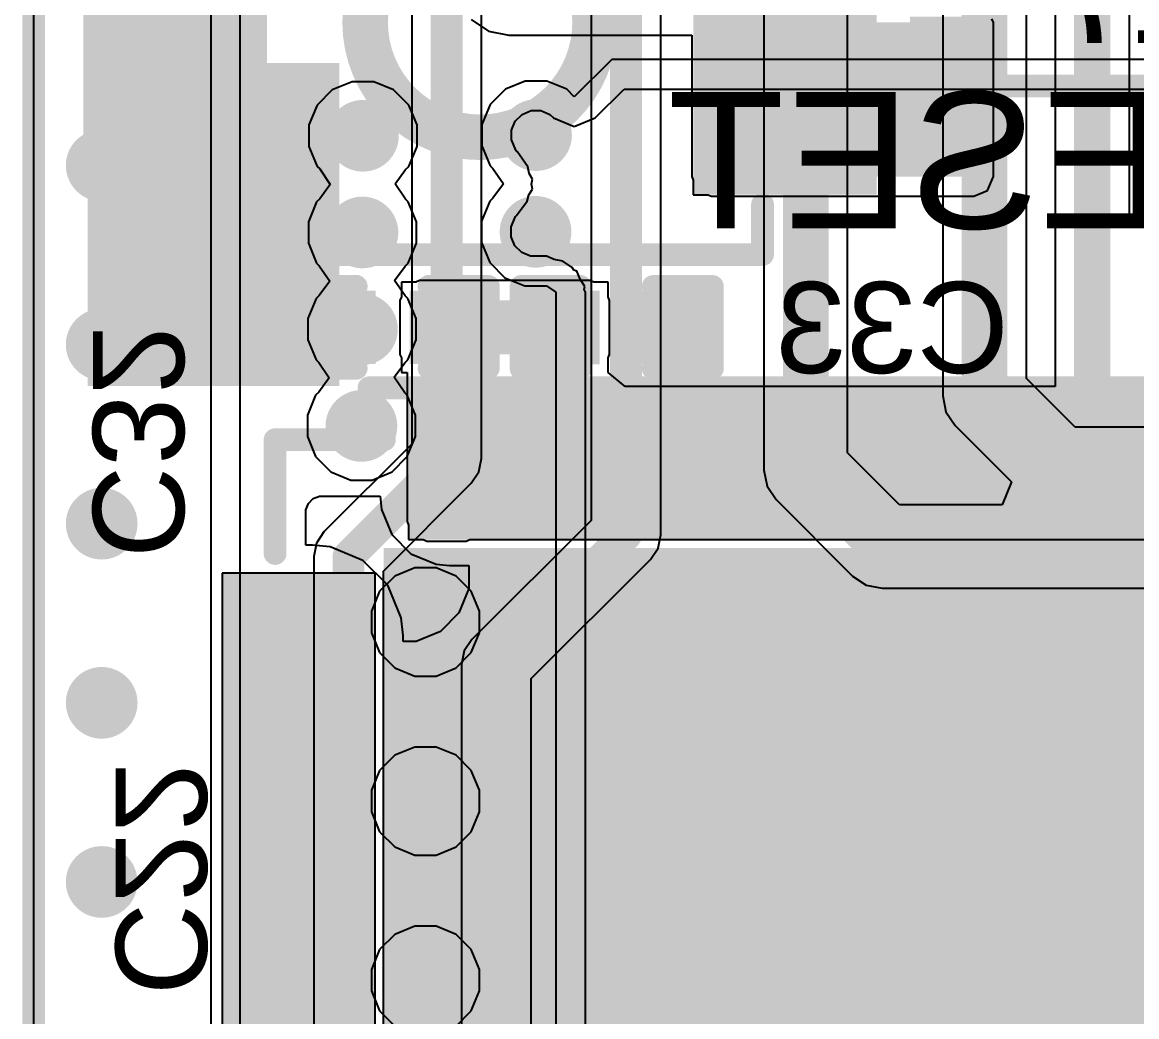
# Model space of a CAD drawing. Header units: millimetres. Extents: x -0.24 to 4.31, y -0.01 to 3.37.
# Drawn here: x -0.0025 to 0.2421, y 0.4996 to 0.718 of the extents above; entities that cross this region are included whole.
import ezdxf

# ---------------------------------------------------------------- set-up
doc = ezdxf.new("R2010")
doc.units = ezdxf.units.MM
doc.header["$MEASUREMENT"] = 0
for name, color, linetype in [('BottomLayer', 5, 'Continuous'), ('BottomOverlay', 54, 'Continuous'), ('BottomPaste', 16, 'Continuous'), ('BottomSolder', 6, 'Continuous'), ('Mechanical2', 216, 'Continuous'), ('MidLayer1', 16, 'Continuous'), ('MidLayer2', 76, 'Continuous'), ('TopLayer', 1, 'Continuous'), ('TopOverlay', 2, 'Continuous'), ('TopPaste', 8, 'Continuous'), ('TopSolder', 216, 'Continuous'), ('ViaHoleLayer', 16, 'Continuous')]:
    doc.layers.add(name, color=color, linetype=linetype)
doc.styles.add('Arial', font='', dxfattribs={"height": 0.2})
doc.styles.get('Arial').set_extended_font_data('Arial')

# ---------------------------------------------------------------- blocks, each defined once
blk = doc.blocks.new('CAP_0201_B_2')
at = {"layer": 'BottomLayer'}
for points in [[(-0.01772, 0.00591), (-0.00591, 0.00591), (-0.00591, -0.00591), (-0.01772, -0.00591)], [(0.00591, 0.00591), (0.01772, 0.00591), (0.01772, -0.00591), (0.00591, -0.00591)]]:
    blk.add_hatch(color=5, dxfattribs=at).paths.add_polyline_path(points)
at = {"layer": 'BottomPaste'}
for points in [[(-0.01772, 0.00591), (-0.00591, 0.00591), (-0.00591, -0.00591), (-0.01772, -0.00591)], [(0.00591, 0.00591), (0.01772, 0.00591), (0.01772, -0.00591), (0.00591, -0.00591)]]:
    blk.add_hatch(color=16, dxfattribs=at).paths.add_polyline_path(points)
at = {"layer": 'BottomSolder'}
for points in [[(-0.01988, 0.00807), (-0.00374, 0.00807), (-0.00374, -0.00807), (-0.01988, -0.00807)], [(0.00374, 0.00807), (0.01988, 0.00807), (0.01988, -0.00807), (0.00374, -0.00807)]]:
    blk.add_hatch(color=6, dxfattribs=at).paths.add_polyline_path(points)
at = {"layer": 'BottomOverlay', "const_width": 0.005}
for points in [[(-0.021, 0.009), (-0.021, -0.009)], [(-0.008, 0.009), (-0.021, 0.009)], [(0.021, 0.009), (0.008, 0.009)], [(0.021, 0.009), (0.021, -0.009)], [(-0.008, -0.009), (-0.021, -0.009)], [(0.021, -0.009), (0.008, -0.009)]]:
    blk.add_lwpolyline(points, dxfattribs=at)
at = {"layer": 'BottomOverlay', "const_width": 0.0025}
for points in [[(-0.02225, 0.009, 1), (-0.01975, 0.009, 1)], [(-0.02225, 0.009, 1), (-0.01975, 0.009, 1)], [(-0.00925, 0.009, 1), (-0.00675, 0.009, 1)], [(0.00675, 0.009, 1), (0.00925, 0.009, 1)], [(0.01975, 0.009, 1), (0.02225, 0.009, 1)], [(0.01975, 0.009, 1), (0.02225, 0.009, 1)], [(-0.02225, -0.009, 1), (-0.01975, -0.009, 1)], [(-0.02225, -0.009, 1), (-0.01975, -0.009, 1)], [(-0.00925, -0.009, 1), (-0.00675, -0.009, 1)], [(0.00675, -0.009, 1), (0.00925, -0.009, 1)], [(0.01975, -0.009, 1), (0.02225, -0.009, 1)], [(0.01975, -0.009, 1), (0.02225, -0.009, 1)]]:
    blk.add_lwpolyline(points, format="xyb", close=True, dxfattribs=at)
blk = doc.blocks.new('CAP_0201_B_5')
at = {"layer": 'BottomLayer'}
for points in [[(-0.01772, 0.00591), (-0.00591, 0.00591), (-0.00591, -0.00591), (-0.01772, -0.00591)], [(0.00591, 0.00591), (0.01772, 0.00591), (0.01772, -0.00591), (0.00591, -0.00591)]]:
    blk.add_hatch(color=5, dxfattribs=at).paths.add_polyline_path(points)
at = {"layer": 'BottomPaste'}
for points in [[(-0.01772, 0.00591), (-0.00591, 0.00591), (-0.00591, -0.00591), (-0.01772, -0.00591)], [(0.00591, 0.00591), (0.01772, 0.00591), (0.01772, -0.00591), (0.00591, -0.00591)]]:
    blk.add_hatch(color=16, dxfattribs=at).paths.add_polyline_path(points)
at = {"layer": 'BottomSolder'}
for points in [[(-0.01988, 0.00807), (-0.00374, 0.00807), (-0.00374, -0.00807), (-0.01988, -0.00807)], [(0.00374, 0.00807), (0.01988, 0.00807), (0.01988, -0.00807), (0.00374, -0.00807)]]:
    blk.add_hatch(color=6, dxfattribs=at).paths.add_polyline_path(points)
at = {"layer": 'BottomOverlay', "const_width": 0.005}
for points in [[(-0.021, 0.009), (-0.008, 0.009)], [(-0.021, -0.009), (-0.021, 0.009)], [(0.008, 0.009), (0.021, 0.009)], [(0.021, -0.009), (0.021, 0.009)], [(-0.021, -0.009), (-0.008, -0.009)], [(0.008, -0.009), (0.021, -0.009)]]:
    blk.add_lwpolyline(points, dxfattribs=at)
at = {"layer": 'BottomOverlay', "const_width": 0.0025}
for points in [[(-0.02225, 0.009, 1), (-0.01975, 0.009, 1)], [(-0.02225, 0.009, 1), (-0.01975, 0.009, 1)], [(-0.00925, 0.009, 1), (-0.00675, 0.009, 1)], [(0.00675, 0.009, 1), (0.00925, 0.009, 1)], [(0.01975, 0.009, 1), (0.02225, 0.009, 1)], [(0.01975, 0.009, 1), (0.02225, 0.009, 1)], [(-0.02225, -0.009, 1), (-0.01975, -0.009, 1)], [(-0.02225, -0.009, 1), (-0.01975, -0.009, 1)], [(-0.00925, -0.009, 1), (-0.00675, -0.009, 1)], [(0.00675, -0.009, 1), (0.00925, -0.009, 1)], [(0.01975, -0.009, 1), (0.02225, -0.009, 1)], [(0.01975, -0.009, 1), (0.02225, -0.009, 1)]]:
    blk.add_lwpolyline(points, format="xyb", close=True, dxfattribs=at)
blk = doc.blocks.new('QFNWB_56__7_7__B_33')
at = {"layer": 'BottomLayer'}
for points in [[(0.01929, 0.12205), (0.01929, 0.14764), (0.02795, 0.14764), (0.02795, 0.12205)], [(0.03504, 0.12205), (0.03504, 0.14764), (0.0437, 0.14764), (0.0437, 0.12205)], [(0.05079, 0.12205), (0.05079, 0.14764), (0.05945, 0.14764), (0.05945, 0.12205)], [(0.06654, 0.12205), (0.06654, 0.14764), (0.0752, 0.14764), (0.0752, 0.12205)], [(0.08228, 0.12205), (0.08228, 0.14764), (0.09094, 0.14764), (0.09094, 0.12205)], [(0.09803, 0.12205), (0.09803, 0.14764), (0.10669, 0.14764), (0.10669, 0.12205)], [(0.1122, 0.1122), (0.1122, -0.1122), (-0.1122, -0.1122), (-0.1122, 0.1122)], [(0.12205, 0.10669), (0.14764, 0.10669), (0.14764, 0.09803), (0.12205, 0.09803)], [(0.12205, 0.09094), (0.14764, 0.09094), (0.14764, 0.08228), (0.12205, 0.08228)], [(0.12205, 0.0752), (0.14764, 0.0752), (0.14764, 0.06654), (0.12205, 0.06654)], [(0.12205, 0.05945), (0.14764, 0.05945), (0.14764, 0.05079), (0.12205, 0.05079)], [(0.12205, 0.0437), (0.14764, 0.0437), (0.14764, 0.03504), (0.12205, 0.03504)], [(0.12205, 0.02795), (0.14764, 0.02795), (0.14764, 0.01929), (0.12205, 0.01929)], [(0.12205, 0.0122), (0.14764, 0.0122), (0.14764, 0.00354), (0.12205, 0.00354)], [(0.12205, -0.00354), (0.14764, -0.00354), (0.14764, -0.0122), (0.12205, -0.0122)], [(0.12205, -0.01929), (0.14764, -0.01929), (0.14764, -0.02795), (0.12205, -0.02795)], [(0.12205, -0.03504), (0.14764, -0.03504), (0.14764, -0.0437), (0.12205, -0.0437)]]:
    blk.add_hatch(color=5, dxfattribs=at).paths.add_polyline_path(points)
at = {"layer": 'BottomPaste'}
for points in [[(0.01929, 0.12205), (0.01929, 0.14764), (0.02795, 0.14764), (0.02795, 0.12205)], [(0.03504, 0.12205), (0.03504, 0.14764), (0.0437, 0.14764), (0.0437, 0.12205)], [(0.05079, 0.12205), (0.05079, 0.14764), (0.05945, 0.14764), (0.05945, 0.12205)], [(0.06654, 0.12205), (0.06654, 0.14764), (0.0752, 0.14764), (0.0752, 0.12205)], [(0.08228, 0.12205), (0.08228, 0.14764), (0.09094, 0.14764), (0.09094, 0.12205)], [(0.09803, 0.12205), (0.09803, 0.14764), (0.10669, 0.14764), (0.10669, 0.12205)], [(0.1122, 0.1122), (0.1122, -0.1122), (-0.1122, -0.1122), (-0.1122, 0.1122)], [(0.12205, 0.10669), (0.14764, 0.10669), (0.14764, 0.09803), (0.12205, 0.09803)], [(0.12205, 0.09094), (0.14764, 0.09094), (0.14764, 0.08228), (0.12205, 0.08228)], [(0.12205, 0.0752), (0.14764, 0.0752), (0.14764, 0.06654), (0.12205, 0.06654)], [(0.12205, 0.05945), (0.14764, 0.05945), (0.14764, 0.05079), (0.12205, 0.05079)], [(0.12205, 0.0437), (0.14764, 0.0437), (0.14764, 0.03504), (0.12205, 0.03504)], [(0.12205, 0.02795), (0.14764, 0.02795), (0.14764, 0.01929), (0.12205, 0.01929)], [(0.12205, 0.0122), (0.14764, 0.0122), (0.14764, 0.00354), (0.12205, 0.00354)], [(0.12205, -0.00354), (0.14764, -0.00354), (0.14764, -0.0122), (0.12205, -0.0122)], [(0.12205, -0.01929), (0.14764, -0.01929), (0.14764, -0.02795), (0.12205, -0.02795)], [(0.12205, -0.03504), (0.14764, -0.03504), (0.14764, -0.0437), (0.12205, -0.0437)]]:
    blk.add_hatch(color=16, dxfattribs=at).paths.add_polyline_path(points)
at = {"layer": 'BottomSolder'}
for points in [[(-0.00046, 0.11805), (-0.00046, 0.15164), (0.0162, 0.15164), (0.0162, 0.11805)], [(0.01529, 0.11805), (0.01529, 0.15164), (0.03195, 0.15164), (0.03195, 0.11805)], [(0.03104, 0.11805), (0.03104, 0.15164), (0.0477, 0.15164), (0.0477, 0.11805)], [(0.04679, 0.11805), (0.04679, 0.15164), (0.06345, 0.15164), (0.06345, 0.11805)], [(0.06254, 0.11805), (0.06254, 0.15164), (0.0792, 0.15164), (0.0792, 0.11805)], [(0.07828, 0.11805), (0.07828, 0.15164), (0.09494, 0.15164), (0.09494, 0.11805)], [(0.09403, 0.11805), (0.09403, 0.15164), (0.11069, 0.15164), (0.11069, 0.11805)], [(0.1162, 0.1162), (0.1162, -0.1162), (-0.1162, -0.1162), (-0.1162, 0.1162)], [(0.11805, 0.11069), (0.15164, 0.11069), (0.15164, 0.09403), (0.11805, 0.09403)], [(0.11805, 0.09494), (0.15164, 0.09494), (0.15164, 0.07828), (0.11805, 0.07828)], [(0.11805, 0.0792), (0.15164, 0.0792), (0.15164, 0.06254), (0.11805, 0.06254)], [(0.11805, 0.06345), (0.15164, 0.06345), (0.15164, 0.04679), (0.11805, 0.04679)], [(0.11805, 0.0477), (0.15164, 0.0477), (0.15164, 0.03104), (0.11805, 0.03104)], [(0.11805, 0.03195), (0.15164, 0.03195), (0.15164, 0.01529), (0.11805, 0.01529)], [(0.11805, 0.0162), (0.15164, 0.0162), (0.15164, -0.00046), (0.11805, -0.00046)], [(0.11805, 0.00046), (0.15164, 0.00046), (0.15164, -0.0162), (0.11805, -0.0162)], [(0.11805, -0.01529), (0.15164, -0.01529), (0.15164, -0.03195), (0.11805, -0.03195)], [(0.11805, -0.03104), (0.15164, -0.03104), (0.15164, -0.0477), (0.11805, -0.0477)], [(0.11805, -0.04679), (0.15164, -0.04679), (0.15164, -0.06345), (0.11805, -0.06345)]]:
    blk.add_hatch(color=6, dxfattribs=at).paths.add_polyline_path(points)
at = {"layer": 'BottomOverlay', "const_width": 0.005}
for points in [[(0.115, 0.14), (0.14, 0.14)], [(0.14, 0.14), (0.14, 0.116)]]:
    blk.add_lwpolyline(points, dxfattribs=at)
at = {"layer": 'BottomOverlay', "const_width": 0.0025}
for points in [[(0.11375, 0.14, 1), (0.11625, 0.14, 1)], [(0.13875, 0.14, 1), (0.14125, 0.14, 1)], [(0.13875, 0.14, 1), (0.14125, 0.14, 1)], [(0.13875, 0.116, 1), (0.14125, 0.116, 1)]]:
    blk.add_lwpolyline(points, format="xyb", close=True, dxfattribs=at)
blk = doc.blocks.new('B3U_1000P_B_43')
at = {"layer": 'BottomLayer'}
for points in [[(-0.08307, 0.03386), (-0.05079, 0.03386), (-0.05079, -0.03386), (-0.08307, -0.03386)], [(0.05079, 0.03386), (0.08307, 0.03386), (0.08307, -0.03386), (0.05079, -0.03386)]]:
    blk.add_hatch(color=5, dxfattribs=at).paths.add_polyline_path(points)
at = {"layer": 'BottomPaste'}
for points in [[(-0.08307, 0.03386), (-0.05079, 0.03386), (-0.05079, -0.03386), (-0.08307, -0.03386)], [(0.05079, 0.03386), (0.08307, 0.03386), (0.08307, -0.03386), (0.05079, -0.03386)]]:
    blk.add_hatch(color=16, dxfattribs=at).paths.add_polyline_path(points)
at = {"layer": 'BottomSolder'}
for points in [[(-0.08707, 0.03786), (-0.04679, 0.03786), (-0.04679, -0.03786), (-0.08707, -0.03786)], [(0.04679, 0.03786), (0.08707, 0.03786), (0.08707, -0.03786), (0.04679, -0.03786)]]:
    blk.add_hatch(color=6, dxfattribs=at).paths.add_polyline_path(points)
at = {"layer": 'BottomOverlay', "const_width": 0.005}
for points in [[(-0.062, 0.051), (0.062, 0.051)], [(-0.062, 0.04), (-0.062, 0.051)], [(0.062, 0.04), (0.062, 0.051)], [(-0.062, -0.051), (-0.062, -0.04)], [(0.062, -0.051), (0.062, -0.04)], [(-0.062, -0.051), (0.062, -0.051)]]:
    blk.add_lwpolyline(points, dxfattribs=at)
at = {"layer": 'BottomOverlay'}
for points, const_width in [([(-0.06325, 0.051, 1), (-0.06075, 0.051, 1)], 0.0025), ([(-0.06325, 0.051, 1), (-0.06075, 0.051, 1)], 0.0025), ([(0.06075, 0.051, 1), (0.06325, 0.051, 1)], 0.0025), ([(0.06075, 0.051, 1), (0.06325, 0.051, 1)], 0.0025), ([(-0.06325, 0.04, 1), (-0.06075, 0.04, 1)], 0.0025), ([(0.06075, 0.04, 1), (0.06325, 0.04, 1)], 0.0025), ([(0.02524, 0, 1), (-0.02524, 0, 1)], 0.01), ([(-0.02774, 0, 1), (-0.02274, 0, 1)], 0.005), ([(0.02274, 0, 1), (0.02774, 0, 1)], 0.005), ([(-0.06325, -0.04, 1), (-0.06075, -0.04, 1)], 0.0025), ([(0.06075, -0.04, 1), (0.06325, -0.04, 1)], 0.0025), ([(-0.06325, -0.051, 1), (-0.06075, -0.051, 1)], 0.0025), ([(-0.06325, -0.051, 1), (-0.06075, -0.051, 1)], 0.0025), ([(0.06075, -0.051, 1), (0.06325, -0.051, 1)], 0.0025), ([(0.06075, -0.051, 1), (0.06325, -0.051, 1)], 0.0025)]:
    blk.add_lwpolyline(points, format="xyb", close=True, dxfattribs=dict(at, const_width=const_width))
blk = doc.blocks.new('V________T______60')
at = {"layer": 'TopLayer'}
blk.add_hatch(color=1, dxfattribs=at).paths.add_polyline_path([(0.12598, 0.0812), (0.17323, 0.0812), (0.17323, 0.01821), (0.12598, 0.01821)])
at = {"layer": 'TopPaste'}
blk.add_hatch(color=8, dxfattribs=at).paths.add_polyline_path([(0.12598, 0.0812), (0.17323, 0.0812), (0.17323, 0.01821), (0.12598, 0.01821)])
at = {"layer": 'TopSolder'}
blk.add_hatch(color=216, dxfattribs=at).paths.add_polyline_path([(0.12198, 0.0852), (0.17723, 0.0852), (0.17723, 0.01421), (0.12198, 0.01421)])
at = {"layer": 'TopOverlay', "const_width": 0.005}
blk.add_lwpolyline([(0.11544, 0.08556), (-0.11356, 0.08556)], dxfattribs=at)
at = {"layer": 'TopOverlay', "const_width": 0.0025}
blk.add_lwpolyline([(0.11419, 0.08556, 1), (0.11669, 0.08556, 1)], format="xyb", close=True, dxfattribs=at)
blk = doc.blocks.new('CAP_0201_B_68')
at = {"layer": 'BottomLayer'}
for points in [[(-0.01772, 0.00591), (-0.00591, 0.00591), (-0.00591, -0.00591), (-0.01772, -0.00591)], [(0.00591, 0.00591), (0.01772, 0.00591), (0.01772, -0.00591), (0.00591, -0.00591)]]:
    blk.add_hatch(color=5, dxfattribs=at).paths.add_polyline_path(points)
at = {"layer": 'BottomPaste'}
for points in [[(-0.01772, 0.00591), (-0.00591, 0.00591), (-0.00591, -0.00591), (-0.01772, -0.00591)], [(0.00591, 0.00591), (0.01772, 0.00591), (0.01772, -0.00591), (0.00591, -0.00591)]]:
    blk.add_hatch(color=16, dxfattribs=at).paths.add_polyline_path(points)
at = {"layer": 'BottomSolder'}
for points in [[(-0.01988, 0.00807), (-0.00374, 0.00807), (-0.00374, -0.00807), (-0.01988, -0.00807)], [(0.00374, 0.00807), (0.01988, 0.00807), (0.01988, -0.00807), (0.00374, -0.00807)]]:
    blk.add_hatch(color=6, dxfattribs=at).paths.add_polyline_path(points)
at = {"layer": 'BottomOverlay', "const_width": 0.005}
for points in [[(-0.008, 0.009), (-0.021, 0.009)], [(-0.021, -0.009), (-0.021, 0.009)], [(0.021, 0.009), (0.008, 0.009)], [(0.021, -0.009), (0.021, 0.009)], [(-0.008, -0.009), (-0.021, -0.009)], [(0.021, -0.009), (0.008, -0.009)]]:
    blk.add_lwpolyline(points, dxfattribs=at)
at = {"layer": 'BottomOverlay', "const_width": 0.0025}
for points in [[(-0.02225, 0.009, 1), (-0.01975, 0.009, 1)], [(-0.02225, 0.009, 1), (-0.01975, 0.009, 1)], [(-0.00925, 0.009, 1), (-0.00675, 0.009, 1)], [(0.00675, 0.009, 1), (0.00925, 0.009, 1)], [(0.01975, 0.009, 1), (0.02225, 0.009, 1)], [(0.01975, 0.009, 1), (0.02225, 0.009, 1)], [(-0.02225, -0.009, 1), (-0.01975, -0.009, 1)], [(-0.02225, -0.009, 1), (-0.01975, -0.009, 1)], [(-0.00925, -0.009, 1), (-0.00675, -0.009, 1)], [(0.00675, -0.009, 1), (0.00925, -0.009, 1)], [(0.01975, -0.009, 1), (0.02225, -0.009, 1)], [(0.01975, -0.009, 1), (0.02225, -0.009, 1)]]:
    blk.add_lwpolyline(points, format="xyb", close=True, dxfattribs=at)

msp = doc.modelspace()

# ---------------------------------------------------------------- hatches: boundary and pattern name
at = {"layer": 'BottomLayer'}
for points in [[(0.14879, 0.68414), (0.20635, 0.68414), (0.20635, 0.718), (0.14879, 0.718)], [(0.08471, 0.64509), (0.12209, 0.64509), (0.12209, 0.65695), (0.08471, 0.65695)], [(0.08631, 0.60841), (0.09497, 0.60841), (0.09497, 0.65695), (0.08631, 0.65695)]]:
    msp.add_hatch(color=5, dxfattribs=at).paths.add_polyline_path(points)
h = msp.add_hatch(color=5, dxfattribs=at)
edge = h.paths.add_edge_path()
edge.add_arc((0.07228, 0.69309), 0.00787, 0, 360)
h = msp.add_hatch(color=5, dxfattribs=at)
edge = h.paths.add_edge_path()
edge.add_arc((0.11028, 0.69324), 0.00787, 0, 360)
h = msp.add_hatch(color=5, dxfattribs=at)
edge = h.paths.add_edge_path()
edge.add_arc((0.01493, 0.68657), 0.00787, 0, 360)
h = msp.add_hatch(color=5, dxfattribs=at)
edge = h.paths.add_edge_path()
edge.add_arc((0.07217, 0.67186), 0.00787, 0, 360)
h = msp.add_hatch(color=5, dxfattribs=at)
edge = h.paths.add_edge_path()
edge.add_arc((0.11017, 0.672), 0.00787, 0, 360)
h = msp.add_hatch(color=5, dxfattribs=at)
edge = h.paths.add_edge_path()
edge.add_arc((0.07206, 0.65062), 0.00787, 0, 360)
h = msp.add_hatch(color=5, dxfattribs=at)
edge = h.paths.add_edge_path()
edge.add_arc((0.01493, 0.64724), 0.00787, 0, 360)
h = msp.add_hatch(color=5, dxfattribs=at)
edge = h.paths.add_edge_path()
edge.add_arc((0.07195, 0.62938), 0.00787, 0, 360)
h = msp.add_hatch(color=5, dxfattribs=at)
edge = h.paths.add_edge_path()
edge.add_arc((0.01493, 0.60791), 0.00787, 0, 360)
h = msp.add_hatch(color=5, dxfattribs=at)
edge = h.paths.add_edge_path()
edge.add_arc((0.086, 0.58633), 0.00787, 0, 360)
h = msp.add_hatch(color=5, dxfattribs=at)
edge = h.paths.add_edge_path()
edge.add_arc((0.01493, 0.56857), 0.00787, 0, 360)
h = msp.add_hatch(color=5, dxfattribs=at)
edge = h.paths.add_edge_path()
edge.add_arc((0.086, 0.547), 0.00787, 0, 360)
h = msp.add_hatch(color=5, dxfattribs=at)
edge = h.paths.add_edge_path()
edge.add_arc((0.13473, 0.547), 0.00787, 0, 360)
h = msp.add_hatch(color=5, dxfattribs=at)
edge = h.paths.add_edge_path()
edge.add_arc((0.17446, 0.547), 0.00787, 0, 360)
h = msp.add_hatch(color=5, dxfattribs=at)
edge = h.paths.add_edge_path()
edge.add_arc((0.21419, 0.547), 0.00787, 0, 360)
h = msp.add_hatch(color=5, dxfattribs=at)
edge = h.paths.add_edge_path()
edge.add_arc((0.01493, 0.52924), 0.00787, 0, 360)
h = msp.add_hatch(color=5, dxfattribs=at)
edge = h.paths.add_edge_path()
edge.add_arc((0.086, 0.50767), 0.00787, 0, 360)
h = msp.add_hatch(color=5, dxfattribs=at)
edge = h.paths.add_edge_path()
edge.add_arc((0.13473, 0.50767), 0.00787, 0, 360)
h = msp.add_hatch(color=5, dxfattribs=at)
edge = h.paths.add_edge_path()
edge.add_arc((0.17446, 0.50767), 0.00787, 0, 360)
h = msp.add_hatch(color=5, dxfattribs=at)
edge = h.paths.add_edge_path()
edge.add_arc((0.21419, 0.50767), 0.00787, 0, 360)
at = {"layer": 'MidLayer1'}
h = msp.add_hatch(color=16, dxfattribs=at)
edge = h.paths.add_edge_path()
edge.add_arc((0.07228, 0.69309), 0.00787, 0, 360)
h = msp.add_hatch(color=16, dxfattribs=at)
edge = h.paths.add_edge_path()
edge.add_arc((0.11028, 0.69324), 0.00787, 0, 360)
h = msp.add_hatch(color=16, dxfattribs=at)
edge = h.paths.add_edge_path()
edge.add_arc((0.01493, 0.68657), 0.00787, 0, 360)
h = msp.add_hatch(color=16, dxfattribs=at)
edge = h.paths.add_edge_path()
edge.add_arc((0.07217, 0.67186), 0.00787, 0, 360)
h = msp.add_hatch(color=16, dxfattribs=at)
edge = h.paths.add_edge_path()
edge.add_arc((0.11017, 0.672), 0.00787, 0, 360)
h = msp.add_hatch(color=16, dxfattribs=at)
edge = h.paths.add_edge_path()
edge.add_arc((0.07206, 0.65062), 0.00787, 0, 360)
h = msp.add_hatch(color=16, dxfattribs=at)
edge = h.paths.add_edge_path()
edge.add_arc((0.01493, 0.64724), 0.00787, 0, 360)
h = msp.add_hatch(color=16, dxfattribs=at)
edge = h.paths.add_edge_path()
edge.add_arc((0.07195, 0.62938), 0.00787, 0, 360)
h = msp.add_hatch(color=16, dxfattribs=at)
edge = h.paths.add_edge_path()
edge.add_arc((0.01493, 0.60791), 0.00787, 0, 360)
h = msp.add_hatch(color=16, dxfattribs=at)
edge = h.paths.add_edge_path()
edge.add_arc((0.086, 0.58633), 0.00787, 0, 360)
h = msp.add_hatch(color=16, dxfattribs=at)
edge = h.paths.add_edge_path()
edge.add_arc((0.01493, 0.56857), 0.00787, 0, 360)
h = msp.add_hatch(color=16, dxfattribs=at)
edge = h.paths.add_edge_path()
edge.add_arc((0.086, 0.547), 0.00787, 0, 360)
h = msp.add_hatch(color=16, dxfattribs=at)
edge = h.paths.add_edge_path()
edge.add_arc((0.13473, 0.547), 0.00787, 0, 360)
h = msp.add_hatch(color=16, dxfattribs=at)
edge = h.paths.add_edge_path()
edge.add_arc((0.17446, 0.547), 0.00787, 0, 360)
h = msp.add_hatch(color=16, dxfattribs=at)
edge = h.paths.add_edge_path()
edge.add_arc((0.21419, 0.547), 0.00787, 0, 360)
h = msp.add_hatch(color=16, dxfattribs=at)
edge = h.paths.add_edge_path()
edge.add_arc((0.01493, 0.52924), 0.00787, 0, 360)
h = msp.add_hatch(color=16, dxfattribs=at)
edge = h.paths.add_edge_path()
edge.add_arc((0.086, 0.50767), 0.00787, 0, 360)
h = msp.add_hatch(color=16, dxfattribs=at)
edge = h.paths.add_edge_path()
edge.add_arc((0.13473, 0.50767), 0.00787, 0, 360)
h = msp.add_hatch(color=16, dxfattribs=at)
edge = h.paths.add_edge_path()
edge.add_arc((0.17446, 0.50767), 0.00787, 0, 360)
h = msp.add_hatch(color=16, dxfattribs=at)
edge = h.paths.add_edge_path()
edge.add_arc((0.21419, 0.50767), 0.00787, 0, 360)
at = {"layer": 'MidLayer2'}
h = msp.add_hatch(color=76, dxfattribs=at)
edge = h.paths.add_edge_path()
edge.add_arc((0.07228, 0.69309), 0.00787, 0, 360)
h = msp.add_hatch(color=76, dxfattribs=at)
edge = h.paths.add_edge_path()
edge.add_arc((0.11028, 0.69324), 0.00787, 0, 360)
h = msp.add_hatch(color=76, dxfattribs=at)
edge = h.paths.add_edge_path()
edge.add_arc((0.01493, 0.68657), 0.00787, 0, 360)
h = msp.add_hatch(color=76, dxfattribs=at)
edge = h.paths.add_edge_path()
edge.add_arc((0.07217, 0.67186), 0.00787, 0, 360)
h = msp.add_hatch(color=76, dxfattribs=at)
edge = h.paths.add_edge_path()
edge.add_arc((0.11017, 0.672), 0.00787, 0, 360)
h = msp.add_hatch(color=76, dxfattribs=at)
edge = h.paths.add_edge_path()
edge.add_arc((0.07206, 0.65062), 0.00787, 0, 360)
h = msp.add_hatch(color=76, dxfattribs=at)
edge = h.paths.add_edge_path()
edge.add_arc((0.01493, 0.64724), 0.00787, 0, 360)
h = msp.add_hatch(color=76, dxfattribs=at)
edge = h.paths.add_edge_path()
edge.add_arc((0.07195, 0.62938), 0.00787, 0, 360)
h = msp.add_hatch(color=76, dxfattribs=at)
edge = h.paths.add_edge_path()
edge.add_arc((0.01493, 0.60791), 0.00787, 0, 360)
h = msp.add_hatch(color=76, dxfattribs=at)
edge = h.paths.add_edge_path()
edge.add_arc((0.086, 0.58633), 0.00787, 0, 360)
h = msp.add_hatch(color=76, dxfattribs=at)
edge = h.paths.add_edge_path()
edge.add_arc((0.01493, 0.56857), 0.00787, 0, 360)
h = msp.add_hatch(color=76, dxfattribs=at)
edge = h.paths.add_edge_path()
edge.add_arc((0.086, 0.547), 0.00787, 0, 360)
h = msp.add_hatch(color=76, dxfattribs=at)
edge = h.paths.add_edge_path()
edge.add_arc((0.13473, 0.547), 0.00787, 0, 360)
h = msp.add_hatch(color=76, dxfattribs=at)
edge = h.paths.add_edge_path()
edge.add_arc((0.17446, 0.547), 0.00787, 0, 360)
h = msp.add_hatch(color=76, dxfattribs=at)
edge = h.paths.add_edge_path()
edge.add_arc((0.21419, 0.547), 0.00787, 0, 360)
h = msp.add_hatch(color=76, dxfattribs=at)
edge = h.paths.add_edge_path()
edge.add_arc((0.01493, 0.52924), 0.00787, 0, 360)
h = msp.add_hatch(color=76, dxfattribs=at)
edge = h.paths.add_edge_path()
edge.add_arc((0.086, 0.50767), 0.00787, 0, 360)
h = msp.add_hatch(color=76, dxfattribs=at)
edge = h.paths.add_edge_path()
edge.add_arc((0.13473, 0.50767), 0.00787, 0, 360)
h = msp.add_hatch(color=76, dxfattribs=at)
edge = h.paths.add_edge_path()
edge.add_arc((0.17446, 0.50767), 0.00787, 0, 360)
h = msp.add_hatch(color=76, dxfattribs=at)
edge = h.paths.add_edge_path()
edge.add_arc((0.21419, 0.50767), 0.00787, 0, 360)
at = {"layer": 'TopLayer'}
h = msp.add_hatch(color=1, dxfattribs=at)
edge = h.paths.add_edge_path()
edge.add_arc((0.07228, 0.69309), 0.00787, 0, 360)
h = msp.add_hatch(color=1, dxfattribs=at)
edge = h.paths.add_edge_path()
edge.add_arc((0.11028, 0.69324), 0.00787, 0, 360)
h = msp.add_hatch(color=1, dxfattribs=at)
edge = h.paths.add_edge_path()
edge.add_arc((0.01493, 0.68657), 0.00787, 0, 360)
h = msp.add_hatch(color=1, dxfattribs=at)
edge = h.paths.add_edge_path()
edge.add_arc((0.07217, 0.67186), 0.00787, 0, 360)
h = msp.add_hatch(color=1, dxfattribs=at)
edge = h.paths.add_edge_path()
edge.add_arc((0.11017, 0.672), 0.00787, 0, 360)
h = msp.add_hatch(color=1, dxfattribs=at)
edge = h.paths.add_edge_path()
edge.add_arc((0.07206, 0.65062), 0.00787, 0, 360)
h = msp.add_hatch(color=1, dxfattribs=at)
edge = h.paths.add_edge_path()
edge.add_arc((0.01493, 0.64724), 0.00787, 0, 360)
h = msp.add_hatch(color=1, dxfattribs=at)
edge = h.paths.add_edge_path()
edge.add_arc((0.07195, 0.62938), 0.00787, 0, 360)
h = msp.add_hatch(color=1, dxfattribs=at)
edge = h.paths.add_edge_path()
edge.add_arc((0.01493, 0.60791), 0.00787, 0, 360)
h = msp.add_hatch(color=1, dxfattribs=at)
edge = h.paths.add_edge_path()
edge.add_arc((0.086, 0.58633), 0.00787, 0, 360)
h = msp.add_hatch(color=1, dxfattribs=at)
edge = h.paths.add_edge_path()
edge.add_arc((0.01493, 0.56857), 0.00787, 0, 360)
msp.add_hatch(color=1, dxfattribs=at).paths.add_polyline_path([(0.119, 0.413), (0.269, 0.413), (0.269, 0.563), (0.119, 0.563)])
h = msp.add_hatch(color=1, dxfattribs=at)
edge = h.paths.add_edge_path()
edge.add_arc((0.086, 0.547), 0.00787, 0, 360)
h = msp.add_hatch(color=1, dxfattribs=at)
edge = h.paths.add_edge_path()
edge.add_arc((0.13473, 0.547), 0.00787, 0, 360)
h = msp.add_hatch(color=1, dxfattribs=at)
edge = h.paths.add_edge_path()
edge.add_arc((0.17446, 0.547), 0.00787, 0, 360)
h = msp.add_hatch(color=1, dxfattribs=at)
edge = h.paths.add_edge_path()
edge.add_arc((0.21419, 0.547), 0.00787, 0, 360)
h = msp.add_hatch(color=1, dxfattribs=at)
edge = h.paths.add_edge_path()
edge.add_arc((0.01493, 0.52924), 0.00787, 0, 360)
h = msp.add_hatch(color=1, dxfattribs=at)
edge = h.paths.add_edge_path()
edge.add_arc((0.086, 0.50767), 0.00787, 0, 360)
h = msp.add_hatch(color=1, dxfattribs=at)
edge = h.paths.add_edge_path()
edge.add_arc((0.13473, 0.50767), 0.00787, 0, 360)
h = msp.add_hatch(color=1, dxfattribs=at)
edge = h.paths.add_edge_path()
edge.add_arc((0.17446, 0.50767), 0.00787, 0, 360)
h = msp.add_hatch(color=1, dxfattribs=at)
edge = h.paths.add_edge_path()
edge.add_arc((0.21419, 0.50767), 0.00787, 0, 360)
at = {"layer": 'ViaHoleLayer'}
h = msp.add_hatch(color=16, dxfattribs=at)
edge = h.paths.add_edge_path()
edge.add_arc((0.07228, 0.69309), 0.00394, 0, 360)
h = msp.add_hatch(color=16, dxfattribs=at)
edge = h.paths.add_edge_path()
edge.add_arc((0.11028, 0.69324), 0.00394, 0, 360)
h = msp.add_hatch(color=16, dxfattribs=at)
edge = h.paths.add_edge_path()
edge.add_arc((0.01493, 0.68657), 0.00394, 0, 360)
h = msp.add_hatch(color=16, dxfattribs=at)
edge = h.paths.add_edge_path()
edge.add_arc((0.07217, 0.67186), 0.00394, 0, 360)
h = msp.add_hatch(color=16, dxfattribs=at)
edge = h.paths.add_edge_path()
edge.add_arc((0.11017, 0.672), 0.00394, 0, 360)
h = msp.add_hatch(color=16, dxfattribs=at)
edge = h.paths.add_edge_path()
edge.add_arc((0.07206, 0.65062), 0.00394, 0, 360)
h = msp.add_hatch(color=16, dxfattribs=at)
edge = h.paths.add_edge_path()
edge.add_arc((0.01493, 0.64724), 0.00394, 0, 360)
h = msp.add_hatch(color=16, dxfattribs=at)
edge = h.paths.add_edge_path()
edge.add_arc((0.07195, 0.62938), 0.00394, 0, 360)
h = msp.add_hatch(color=16, dxfattribs=at)
edge = h.paths.add_edge_path()
edge.add_arc((0.01493, 0.60791), 0.00394, 0, 360)
h = msp.add_hatch(color=16, dxfattribs=at)
edge = h.paths.add_edge_path()
edge.add_arc((0.086, 0.58633), 0.00394, 0, 360)
h = msp.add_hatch(color=16, dxfattribs=at)
edge = h.paths.add_edge_path()
edge.add_arc((0.01493, 0.56857), 0.00394, 0, 360)
h = msp.add_hatch(color=16, dxfattribs=at)
edge = h.paths.add_edge_path()
edge.add_arc((0.086, 0.547), 0.00394, 0, 360)
h = msp.add_hatch(color=16, dxfattribs=at)
edge = h.paths.add_edge_path()
edge.add_arc((0.13473, 0.547), 0.00394, 0, 360)
h = msp.add_hatch(color=16, dxfattribs=at)
edge = h.paths.add_edge_path()
edge.add_arc((0.17446, 0.547), 0.00394, 0, 360)
h = msp.add_hatch(color=16, dxfattribs=at)
edge = h.paths.add_edge_path()
edge.add_arc((0.21419, 0.547), 0.00394, 0, 360)
h = msp.add_hatch(color=16, dxfattribs=at)
edge = h.paths.add_edge_path()
edge.add_arc((0.01493, 0.52924), 0.00394, 0, 360)
h = msp.add_hatch(color=16, dxfattribs=at)
edge = h.paths.add_edge_path()
edge.add_arc((0.086, 0.50767), 0.00394, 0, 360)
h = msp.add_hatch(color=16, dxfattribs=at)
edge = h.paths.add_edge_path()
edge.add_arc((0.13473, 0.50767), 0.00394, 0, 360)
h = msp.add_hatch(color=16, dxfattribs=at)
edge = h.paths.add_edge_path()
edge.add_arc((0.17446, 0.50767), 0.00394, 0, 360)
h = msp.add_hatch(color=16, dxfattribs=at)
edge = h.paths.add_edge_path()
edge.add_arc((0.21419, 0.50767), 0.00394, 0, 360)

# ---------------------------------------------------------------- linework, layer by layer
at = {"layer": 'BottomLayer'}
for p, q in [((0, 0.201), (0, 0.89628)), ((0.24053, 0.67552), (0.24053, 0.77623)), ((0.22421, 0.77285), (0.22421, 0.638)), ((0.09603, 0.71861), (0.09983, 0.71607)), ((0.21068, 0.718), (0.21035, 0.7188)), ((0.21068, 0.68414), (0.21068, 0.718)), ((0.09983, 0.71607), (0.10432, 0.71518)), ((0.10432, 0.71518), (0.14446, 0.71518)), ((0.14446, 0.71518), (0.14446, 0.68414)), ((0.14446, 0.68414), (0.14479, 0.68335)), ((0.14479, 0.68335), (0.14479, 0.68014)), ((0.20942, 0.68108), (0.21068, 0.68414)), ((0.14479, 0.68014), (0.14799, 0.68014)), ((0.14799, 0.68014), (0.14879, 0.67981)), ((0.20635, 0.67981), (0.20942, 0.68108)), ((0.14879, 0.67981), (0.20635, 0.67981)), ((0.24553, 0.67345), (0.24053, 0.67552)), ((0.08391, 0.66095), (0.08071, 0.66095)), ((0.08071, 0.66095), (0.08071, 0.65775)), ((0.08471, 0.66128), (0.08391, 0.66095)), ((0.12209, 0.66128), (0.08471, 0.66128)), ((0.123, 0.66091), (0.12209, 0.66128)), ((0.12609, 0.66091), (0.123, 0.66091)), ((0.12609, 0.65775), (0.12609, 0.66091)), ((0.08071, 0.65775), (0.08038, 0.65695)), ((0.08038, 0.65695), (0.08038, 0.64509)), ((0.12642, 0.65695), (0.12609, 0.65775)), ((0.12642, 0.64509), (0.12642, 0.65695)), ((0.08038, 0.64509), (0.08071, 0.6443)), ((0.08071, 0.6443), (0.08071, 0.64114)), ((0.12609, 0.6443), (0.12642, 0.64509)), ((0.12609, 0.64109), (0.12609, 0.6443)), ((0.08071, 0.64114), (0.08198, 0.64114)), ((0.08198, 0.64114), (0.08198, 0.60841)), ((0.12981, 0.638), (0.12609, 0.64109)), ((0.22421, 0.638), (0.12981, 0.638)), ((0.05975, 0.61097), (0.06033, 0.61235)), ((0.06033, 0.61235), (0.06139, 0.61341)), ((0.06139, 0.61341), (0.06277, 0.61398)), ((0.06277, 0.61398), (0.06352, 0.61398)), ((0.06352, 0.61398), (0.06352, 0.61398)), ((0.06352, 0.61398), (0.07603, 0.61398)), ((0.07603, 0.61398), (0.07632, 0.611)), ((0.05975, 0.61022), (0.05975, 0.61097)), ((0.05975, 0.6032), (0.05975, 0.61022)), ((0.07632, 0.611), (0.0786, 0.6055)), ((0.08198, 0.60841), (0.08231, 0.60761)), ((0.08231, 0.60761), (0.08231, 0.60441)), ((0.0786, 0.6055), (0.08281, 0.60129)), ((0.08231, 0.60441), (0.08551, 0.60441)), ((0.08551, 0.60441), (0.08631, 0.60408)), ((0.09497, 0.60408), (0.09577, 0.60441)), ((0.09577, 0.60441), (0.30369, 0.60441)), ((0.06124, 0.6032), (0.05975, 0.6032)), ((0.06511, 0.60282), (0.06124, 0.6032)), ((0.06124, 0.6032), (0.06124, 0.6032)), ((0.07226, 0.59986), (0.06511, 0.60282)), ((0.08631, 0.60408), (0.09497, 0.60408)), ((0.07774, 0.59438), (0.07226, 0.59986)), ((0.08281, 0.60129), (0.08832, 0.59901)), ((0.07495, 0.59706), (0.04136, 0.59706)), ((0.04136, 0.59706), (0.04136, 0.56465)), ((0.07495, 0.5489), (0.07495, 0.59706)), ((0.08832, 0.59901), (0.0913, 0.59871)), ((0.0913, 0.59871), (0.0913, 0.59871)), ((0.0913, 0.59871), (0.09556, 0.59871)), ((0.09556, 0.59871), (0.09556, 0.59654)), ((0.09556, 0.59654), (0.09556, 0.59366)), ((0.0807, 0.58723), (0.07774, 0.59438)), ((0.09556, 0.59366), (0.09335, 0.58834)), ((0.08108, 0.58336), (0.0807, 0.58723)), ((0.09335, 0.58834), (0.08928, 0.58427)), ((0.08108, 0.58206), (0.08108, 0.58336)), ((0.08928, 0.58427), (0.08396, 0.58206)), ((0.08396, 0.58206), (0.08108, 0.58206)), ((0.08108, 0.58206), (0.08108, 0.58206)), ((0.04136, 0.56465), (0.04136, 0.5174)), ((0.07495, 0.50165), (0.07495, 0.5489)), ((0.04136, 0.5174), (0.04136, 0.47659)), ((0.07495, 0.46787), (0.07495, 0.50165))]:
    msp.add_line(p, q, dxfattribs=at)
at = {"layer": 'BottomLayer', "const_width": 0.008}
for points in [[(0.23237, 0.62121), (0.23237, 0.77623)], [(0.1074, 0.57196), (0.11877, 0.57196)]]:
    msp.add_lwpolyline(points, dxfattribs=at)
at = {"layer": 'BottomLayer', "const_width": 0.004}
for points in [[(0.23037, 0.62121, 1), (0.23437, 0.62121, 1)], [(0.1054, 0.57196, 1), (0.1094, 0.57196, 1)], [(0.11677, 0.57196, 1), (0.12077, 0.57196, 1)]]:
    msp.add_lwpolyline(points, format="xyb", close=True, dxfattribs=at)
at = {"layer": 'BottomOverlay', "const_width": 0.005}
for points in [[(0.21091, 0.70404), (0.26872, 0.70404)], [(0.04143, 0.64596), (0.0572, 0.64596)]]:
    msp.add_lwpolyline(points, dxfattribs=at)
at = {"layer": 'BottomOverlay', "const_width": 0.0025}
for points in [[(0.20966, 0.70404, 1), (0.21216, 0.70404, 1)], [(0.04018, 0.64596, 1), (0.04268, 0.64596, 1)], [(0.05595, 0.64596, 1), (0.05845, 0.64596, 1)]]:
    msp.add_lwpolyline(points, format="xyb", close=True, dxfattribs=at)
at = {"layer": 'Mechanical2', "const_width": 0.005}
msp.add_lwpolyline([(0, -0.00398), (0, 1.37398)], dxfattribs=at)
at = {"layer": 'MidLayer1'}
for p, q in [((0, 0.201), (0, 1.04622)), ((0.03887, 0.92), (0.03887, 0.4612)), ((0.04536, 0.37141), (0.04536, 0.92)), ((0.1269, 0.70985), (0.11868, 0.70164)), ((0.31325, 0.70985), (0.1269, 0.70985)), ((0.06992, 0.70497), (0.06555, 0.70316)), ((0.07464, 0.70497), (0.06992, 0.70497)), ((0.07901, 0.70316), (0.07464, 0.70497)), ((0.10792, 0.70511), (0.10356, 0.70331)), ((0.11265, 0.70511), (0.10792, 0.70511)), ((0.11701, 0.70331), (0.11265, 0.70511)), ((0.06555, 0.70316), (0.06221, 0.69982)), ((0.08235, 0.69982), (0.07901, 0.70316)), ((0.10356, 0.70331), (0.10022, 0.69996)), ((0.11868, 0.70164), (0.11701, 0.70331)), ((0.12327, 0.69704), (0.12959, 0.70336)), ((0.12959, 0.70336), (0.31056, 0.70336)), ((0.06221, 0.69982), (0.06041, 0.69546)), ((0.08415, 0.69546), (0.08235, 0.69982)), ((0.10022, 0.69996), (0.09841, 0.6956)), ((0.10572, 0.69629), (0.10724, 0.6978)), ((0.10724, 0.6978), (0.10921, 0.69862)), ((0.10921, 0.69862), (0.11135, 0.69862)), ((0.11135, 0.69862), (0.11333, 0.6978)), ((0.11333, 0.6978), (0.11409, 0.69704)), ((0.06041, 0.69546), (0.06041, 0.69073)), ((0.08415, 0.69073), (0.08415, 0.69546)), ((0.09841, 0.6956), (0.09841, 0.69088)), ((0.1049, 0.69431), (0.10572, 0.69629)), ((0.11409, 0.69704), (0.11865, 0.69515)), ((0.11865, 0.69515), (0.11868, 0.69514)), ((0.11868, 0.69514), (0.12327, 0.69704)), ((0.12327, 0.69704), (0.12327, 0.69704)), ((0.1049, 0.69217), (0.1049, 0.69431)), ((0.06041, 0.69073), (0.06221, 0.68637)), ((0.08235, 0.68637), (0.08415, 0.69073)), ((0.09841, 0.69088), (0.10022, 0.68651)), ((0.10589, 0.68978), (0.1049, 0.69217)), ((0.10614, 0.68962), (0.10589, 0.68978)), ((0.10846, 0.68624), (0.10614, 0.68962)), ((0.06221, 0.68637), (0.06279, 0.6858)), ((0.06279, 0.6858), (0.0651, 0.68242)), ((0.07935, 0.68253), (0.08166, 0.68569)), ((0.08166, 0.68569), (0.08235, 0.68637)), ((0.10022, 0.68651), (0.10079, 0.68594)), ((0.10079, 0.68594), (0.10311, 0.68256)), ((0.10877, 0.6848), (0.10846, 0.68624)), ((0.10311, 0.68256), (0.10079, 0.67941)), ((0.10953, 0.68354), (0.10877, 0.6848)), ((0.10926, 0.68246), (0.10953, 0.68354)), ((0.0651, 0.68242), (0.06279, 0.67926)), ((0.08166, 0.67915), (0.07935, 0.68253)), ((0.10834, 0.67871), (0.10869, 0.68014)), ((0.10869, 0.68014), (0.10949, 0.68137)), ((0.10949, 0.68137), (0.10926, 0.68246)), ((0.0621, 0.67858), (0.0603, 0.67422)), ((0.06279, 0.67926), (0.0621, 0.67858)), ((0.08224, 0.67858), (0.08166, 0.67915)), ((0.08404, 0.67422), (0.08224, 0.67858)), ((0.10011, 0.67873), (0.0983, 0.67436)), ((0.10079, 0.67941), (0.10011, 0.67873)), ((0.10602, 0.67556), (0.10834, 0.67871)), ((0.10479, 0.67307), (0.10576, 0.6754)), ((0.10576, 0.6754), (0.10602, 0.67556)), ((0.0603, 0.67422), (0.0603, 0.66949)), ((0.08404, 0.66949), (0.08404, 0.67422)), ((0.0983, 0.67436), (0.0983, 0.66964)), ((0.10479, 0.67093), (0.10479, 0.67307)), ((0.10561, 0.66895), (0.10479, 0.67093)), ((0.0603, 0.66949), (0.0621, 0.66513)), ((0.08224, 0.66513), (0.08404, 0.66949)), ((0.0983, 0.66964), (0.10011, 0.66527)), ((0.10713, 0.66744), (0.10561, 0.66895)), ((0.1091, 0.66662), (0.10713, 0.66744)), ((0.11254, 0.66662), (0.1091, 0.66662)), ((0.11429, 0.6659), (0.11254, 0.66662)), ((0.11614, 0.66553), (0.11429, 0.6659)), ((0.11823, 0.66413), (0.11614, 0.66553)), ((0.0621, 0.66513), (0.06268, 0.66456)), ((0.06268, 0.66456), (0.065, 0.66118)), ((0.07924, 0.66129), (0.08156, 0.66445)), ((0.08156, 0.66445), (0.08224, 0.66513)), ((0.10011, 0.66527), (0.10345, 0.66193)), ((0.1186, 0.66358), (0.11823, 0.66413)), ((0.11921, 0.66333), (0.1186, 0.66358)), ((0.11994, 0.66158), (0.11921, 0.66333)), ((0.065, 0.66118), (0.06268, 0.65802)), ((0.08156, 0.65792), (0.07924, 0.66129)), ((0.10345, 0.66193), (0.10781, 0.66013)), ((0.12099, 0.66), (0.11994, 0.66158)), ((0.10781, 0.66013), (0.11254, 0.66013)), ((0.11254, 0.66013), (0.11462, 0.65873)), ((0.11462, 0.65873), (0.11462, 0.35859)), ((0.12086, 0.65935), (0.12099, 0.66)), ((0.12111, 0.65873), (0.12086, 0.65935)), ((0.12111, 0.35859), (0.12111, 0.65873)), ((0.062, 0.65734), (0.06019, 0.65298)), ((0.06268, 0.65802), (0.062, 0.65734)), ((0.08213, 0.65734), (0.08156, 0.65792)), ((0.08394, 0.65298), (0.08213, 0.65734)), ((0.06019, 0.65298), (0.06019, 0.64825)), ((0.08394, 0.64825), (0.08394, 0.65298)), ((0.06019, 0.64825), (0.062, 0.64389)), ((0.08213, 0.64389), (0.08394, 0.64825)), ((0.062, 0.64389), (0.06257, 0.64332)), ((0.08145, 0.64321), (0.08213, 0.64389)), ((0.06257, 0.64332), (0.06489, 0.63994)), ((0.07913, 0.64006), (0.08145, 0.64321)), ((0.06489, 0.63994), (0.06257, 0.63679)), ((0.08145, 0.63668), (0.07913, 0.64006)), ((0.06189, 0.6361), (0.06008, 0.63174)), ((0.06257, 0.63679), (0.06189, 0.6361)), ((0.08202, 0.6361), (0.08145, 0.63668)), ((0.08383, 0.63174), (0.08202, 0.6361)), ((0.06008, 0.63174), (0.06008, 0.62702)), ((0.08383, 0.62702), (0.08383, 0.63174)), ((0.06008, 0.62702), (0.06189, 0.62265)), ((0.08202, 0.62265), (0.08383, 0.62702)), ((0.06189, 0.62265), (0.06523, 0.61931)), ((0.07868, 0.61931), (0.08202, 0.62265)), ((0.06523, 0.61931), (0.06959, 0.6175)), ((0.07431, 0.6175), (0.07868, 0.61931)), ((0.06959, 0.6175), (0.07431, 0.6175)), ((0.08364, 0.59821), (0.07927, 0.5964)), ((0.08836, 0.59821), (0.08364, 0.59821)), ((0.09273, 0.5964), (0.08836, 0.59821)), ((0.07927, 0.5964), (0.07593, 0.59306)), ((0.09607, 0.59306), (0.09273, 0.5964)), ((0.07593, 0.59306), (0.07413, 0.5887)), ((0.09787, 0.5887), (0.09607, 0.59306)), ((0.07413, 0.5887), (0.07413, 0.58397)), ((0.09787, 0.58397), (0.09787, 0.5887)), ((0.07413, 0.58397), (0.07593, 0.57961)), ((0.09607, 0.57961), (0.09787, 0.58397)), ((0.07593, 0.57961), (0.07927, 0.57627)), ((0.09273, 0.57627), (0.09607, 0.57961)), ((0.07927, 0.57627), (0.08364, 0.57446)), ((0.08836, 0.57446), (0.09273, 0.57627)), ((0.08364, 0.57446), (0.08836, 0.57446)), ((0.08364, 0.55887), (0.07927, 0.55707)), ((0.08836, 0.55887), (0.08364, 0.55887)), ((0.09273, 0.55707), (0.08836, 0.55887)), ((0.07927, 0.55707), (0.07593, 0.55373)), ((0.09607, 0.55373), (0.09273, 0.55707)), ((0.07593, 0.55373), (0.07413, 0.54936)), ((0.09787, 0.54936), (0.09607, 0.55373)), ((0.07413, 0.54936), (0.07413, 0.54464)), ((0.09787, 0.54464), (0.09787, 0.54936)), ((0.07413, 0.54464), (0.07593, 0.54027)), ((0.09607, 0.54027), (0.09787, 0.54464)), ((0.07593, 0.54027), (0.07927, 0.53693)), ((0.09273, 0.53693), (0.09607, 0.54027)), ((0.07927, 0.53693), (0.08364, 0.53513)), ((0.08836, 0.53513), (0.09273, 0.53693)), ((0.08364, 0.53513), (0.08836, 0.53513)), ((0.08364, 0.51954), (0.07927, 0.51773)), ((0.08836, 0.51954), (0.08364, 0.51954)), ((0.09273, 0.51773), (0.08836, 0.51954)), ((0.07927, 0.51773), (0.07593, 0.51439)), ((0.09607, 0.51439), (0.09273, 0.51773)), ((0.07593, 0.51439), (0.07413, 0.51003)), ((0.09787, 0.51003), (0.09607, 0.51439)), ((0.07413, 0.51003), (0.07413, 0.5053)), ((0.09787, 0.5053), (0.09787, 0.51003)), ((0.07413, 0.5053), (0.07593, 0.50094)), ((0.09607, 0.50094), (0.09787, 0.5053)), ((0.07593, 0.50094), (0.07927, 0.4976)), ((0.09273, 0.4976), (0.09607, 0.50094))]:
    msp.add_line(p, q, dxfattribs=at)
at = {"layer": 'MidLayer2'}
msp.add_line((0, 0.201), (0, 1.04594), dxfattribs=at)
at = {"layer": 'TopLayer'}
for p, q in [((0, 0.201), (0, 0.89628)), ((0.08299, 0.73752), (0.08299, 0.62537)), ((0.09829, 0.6222), (0.09829, 0.73752)), ((0.12236, 0.73752), (0.12236, 0.60863)), ((0.13766, 0.60547), (0.13766, 0.73752)), ((0.16031, 0.73752), (0.16031, 0.61968)), ((0.17866, 0.62348), (0.17866, 0.73752)), ((0.19957, 0.73752), (0.19957, 0.63598)), ((0.21793, 0.63978), (0.21793, 0.73752)), ((0.22864, 0.62907), (0.21793, 0.63978)), ((0.19957, 0.63598), (0.20027, 0.63247)), ((0.20027, 0.63247), (0.20226, 0.62949)), ((0.20226, 0.62949), (0.21468, 0.61707)), ((0.41434, 0.62907), (0.22864, 0.62907)), ((0.08299, 0.62537), (0.06371, 0.60609)), ((0.0977, 0.61927), (0.09829, 0.6222)), ((0.09829, 0.6222), (0.09829, 0.6222)), ((0.19007, 0.61207), (0.17866, 0.62348)), ((0.09605, 0.61679), (0.0977, 0.61927)), ((0.16031, 0.61968), (0.16101, 0.61616)), ((0.07677, 0.59751), (0.09605, 0.61679)), ((0.09605, 0.61679), (0.09605, 0.61679)), ((0.21468, 0.61707), (0.21261, 0.61207)), ((0.16101, 0.61616), (0.163, 0.61319)), ((0.163, 0.61319), (0.17978, 0.59641)), ((0.21261, 0.61207), (0.19007, 0.61207)), ((0.12236, 0.60863), (0.09619, 0.58246)), ((0.06371, 0.60609), (0.06205, 0.60361)), ((0.13707, 0.60254), (0.13766, 0.60547)), ((0.13766, 0.60547), (0.13766, 0.60547)), ((0.06205, 0.60361), (0.06147, 0.60068)), ((0.13542, 0.60006), (0.13707, 0.60254)), ((0.06147, 0.60068), (0.06147, 0.3202)), ((0.10924, 0.57388), (0.13542, 0.60006)), ((0.07677, 0.32337), (0.07677, 0.59751)), ((0.17978, 0.59641), (0.18276, 0.59442)), ((0.18276, 0.59442), (0.18627, 0.59372)), ((0.18627, 0.59372), (0.39513, 0.59372)), ((0.09619, 0.58246), (0.09453, 0.57998)), ((0.09453, 0.57998), (0.09395, 0.57705)), ((0.09395, 0.57705), (0.09395, 0.40846)), ((0.10924, 0.41163), (0.10924, 0.57388))]:
    msp.add_line(p, q, dxfattribs=at)
for points, const_width in [([(0.20875, 0.63598), (0.20875, 0.77302)], 0.01), ([(0.09064, 0.6222), (0.09064, 0.77302)], 0.007), ([(0.13001, 0.60547), (0.13001, 0.77302)], 0.007), ([(0.16949, 0.61968), (0.16949, 0.77291)], 0.01), ([(0.02591, 0.66006), (0.03946, 0.67361)], 0.005), ([(0.20875, 0.63598), (0.22484, 0.61989)], 0.01), ([(0.06912, 0.60068), (0.09064, 0.6222)], 0.007), ([(0.16949, 0.61968), (0.18627, 0.60289)], 0.01), ([(0.22484, 0.61989), (0.41434, 0.61989)], 0.01), ([(0.10159, 0.57705), (0.13001, 0.60547)], 0.007), ([(0.18627, 0.60289), (0.39893, 0.60289)], 0.01), ([(0.06912, 0.3202), (0.06912, 0.60068)], 0.007), ([(0.10159, 0.40846), (0.10159, 0.57705)], 0.007)]:
    msp.add_lwpolyline(points, dxfattribs=dict(at, const_width=const_width))
for points, const_width in [([(0.03821, 0.67361, 1), (0.04071, 0.67361, 1)], 0.0025), ([(0.02466, 0.66006, 1), (0.02716, 0.66006, 1)], 0.0025), ([(0.20625, 0.63598, 1), (0.21125, 0.63598, 1)], 0.005), ([(0.20625, 0.63598, 1), (0.21125, 0.63598, 1)], 0.005), ([(0.08889, 0.6222, 1), (0.09239, 0.6222, 1)], 0.0035), ([(0.08889, 0.6222, 1), (0.09239, 0.6222, 1)], 0.0035), ([(0.16699, 0.61968, 1), (0.17199, 0.61968, 1)], 0.005), ([(0.16699, 0.61968, 1), (0.17199, 0.61968, 1)], 0.005), ([(0.22234, 0.61989, 1), (0.22734, 0.61989, 1)], 0.005), ([(0.22234, 0.61989, 1), (0.22734, 0.61989, 1)], 0.005), ([(0.12826, 0.60547, 1), (0.13176, 0.60547, 1)], 0.0035), ([(0.12826, 0.60547, 1), (0.13176, 0.60547, 1)], 0.0035), ([(0.18377, 0.60289, 1), (0.18877, 0.60289, 1)], 0.005), ([(0.18377, 0.60289, 1), (0.18877, 0.60289, 1)], 0.005), ([(0.06737, 0.60068, 1), (0.07087, 0.60068, 1)], 0.0035), ([(0.06737, 0.60068, 1), (0.07087, 0.60068, 1)], 0.0035), ([(0.09984, 0.57705, 1), (0.10334, 0.57705, 1)], 0.0035), ([(0.09984, 0.57705, 1), (0.10334, 0.57705, 1)], 0.0035)]:
    msp.add_lwpolyline(points, format="xyb", close=True, dxfattribs=dict(at, const_width=const_width))

# ---------------------------------------------------------------- block references
for name, p, rotation in [('V________T______60', (0.18906, 0.72331), 180), ('CAP_0201_B_68', (0.20045, 0.723), 270), ('CAP_0201_B_2', (0.128, 0.651), 180), ('QFNWB_56__7_7__B_33', (0.193, 0.48636), 90)]:
    msp.add_blockref(name, p, dxfattribs=dict(rotation=rotation))
for name, p in [('B3U_1000P_B_43', (0.098, 0.718)), ('CAP_0201_B_5', (0.0788, 0.65104))]:
    msp.add_blockref(name, p)

# ---------------------------------------------------------------- texts
at = {"layer": 'BottomOverlay', "style": 'Arial', "text_generation_flag": 2}
for s, height, p in [('C27', 0.025, (0.28532, 0.7135)), ('C33', 0.02, (0.2141, 0.64099))]:
    msp.add_text(s, height=height, dxfattribs=at).set_placement(p)
for s, height, rotation, p in [('RESET', 0.03, 360, (0.27886, 0.67274)), ('C32', 0.02, 270, (0.013, 0.60034)), ('C22', 0.02, 270, (0.018, 0.50434))]:
    msp.add_text(s, height=height, rotation=rotation, dxfattribs=at).set_placement(p)

doc.saveas('drawing.dxf')
